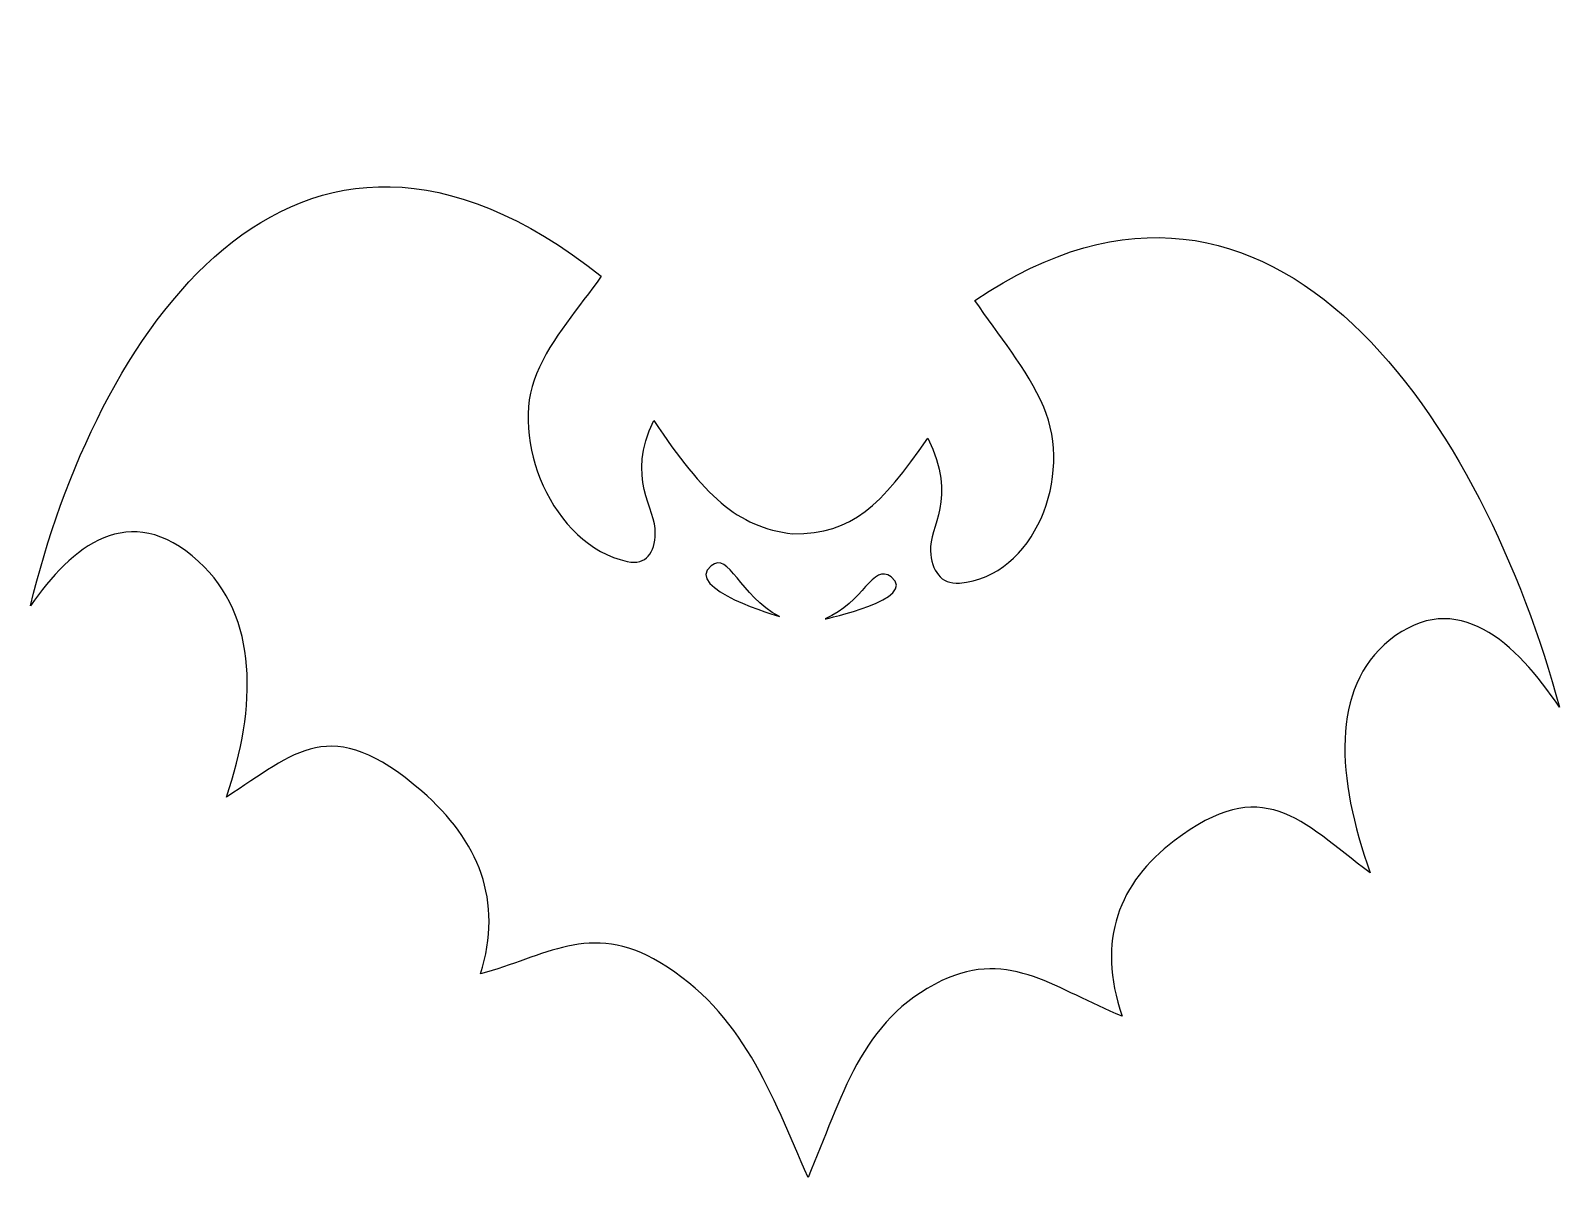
# Model space of a CAD drawing. Header units: centimetres. Extents: x -16.2 to 16.2, y -10.6 to 13.6.
import ezdxf

# ---------------------------------------------------------------- set-up
doc = ezdxf.new("R2010")
doc.units = ezdxf.units.CM
doc.header["$MEASUREMENT"] = 0
doc.layers.add('Layer 1', color=7, linetype='Continuous')

msp = doc.modelspace()

# ---------------------------------------------------------------- linework, layer by layer
at = {"layer": 'Layer 1'}
for points, knots in [([(3.10449, -6.47674), (4.54165, -5.78814), (5.55638, -6.69029), (6.91256, -7.22699), (6.91256, -7.22699), (6.36702, -5.61147), (6.84528, -4.40907), (8.01529, -3.52182), (8.01529, -3.52182), (9.89513, -2.09545), (10.67028, -3.07817), (12.15568, -4.19878), (12.15568, -4.19878), (11.44289, -2.19927), (11.32253, -0.2866), (12.56142, 0.71281), (12.56142, 0.71281), (13.9807, 1.85811), (15.25321, 0.65508), (16.157, -0.7003), (16.157, -0.7003), (14.59964, 5.10976), (10.18408, 12.22089), (3.80432, 7.89601), (3.80432, 7.89601), (4.29782, 7.16989), (4.90065, 6.45882), (5.25696, 5.64332), (5.25696, 5.64332), (5.88757, 4.19735), (5.06622, 2.05692), (3.4793, 1.92574), (3.4793, 1.92574), (3.07208, 1.89148), (2.89298, 2.19175), (2.862, 2.60418), (2.862, 2.60418), (2.82398, 3.10932), (3.4507, 3.69418), (2.80609, 4.98614), (2.80609, 4.98614), (1.79313, 3.53911), (1.23962, 2.97285), (-0.04932, 2.96462), (-0.04932, 2.96462), (-1.23899, 3.10887), (-1.91529, 3.77361), (-2.98448, 5.35915), (-2.98448, 5.35915), (-3.58313, 4.15127), (-2.93267, 3.48095), (-2.95209, 2.97941), (-2.95209, 2.97941), (-2.96775, 2.56931), (-3.13627, 2.29311), (-3.54542, 2.38172), (-3.54542, 2.38172), (-5.14176, 2.72531), (-6.04433, 4.98149), (-5.46643, 6.34616), (-5.46643, 6.34616), (-5.1393, 7.11663), (-4.56155, 7.7485), (-4.09433, 8.41023), (-4.09433, 8.41023), (-10.64993, 13.59982), (-14.81238, 7.06194), (-16.15699, 1.44552), (-16.15699, 1.44552), (-15.30125, 2.68319), (-14.07017, 3.71914), (-12.60483, 2.38087), (-12.60483, 2.38087), (-11.32578, 1.21332), (-11.37526, -0.68809), (-12.01526, -2.59692), (-12.01526, -2.59692), (-10.56775, -1.67278), (-9.82761, -0.79124), (-7.88911, -2.47259), (-7.88911, -2.47259), (-6.68364, -3.51833), (-6.15913, -4.78838), (-6.64681, -6.33498), (-6.64681, -6.33498), (-5.30725, -5.97726), (-4.32305, -5.20886), (-2.85687, -6.09217), (-2.85687, -6.09217), (-1.08768, -7.15741), (-0.5083, -8.85958), (0.27638, -10.63501), (0.27638, -10.63501), (0.99642, -8.96083), (1.37065, -7.30824), (3.10449, -6.47674), (3.10449, -6.47674), (3.10449, -6.47674), (3.10449, -6.47674), (3.10449, -6.47674)], [0, 0, 0, 0, 0.03846154, 0.03846154, 0.03846154, 0.03846154, 0.07692308, 0.07692308, 0.07692308, 0.07692308, 0.11538462, 0.11538462, 0.11538462, 0.11538462, 0.15384615, 0.15384615, 0.15384615, 0.15384615, 0.19230769, 0.19230769, 0.19230769, 0.19230769, 0.23076923, 0.23076923, 0.23076923, 0.23076923, 0.26923077, 0.26923077, 0.26923077, 0.26923077, 0.30769231, 0.30769231, 0.30769231, 0.30769231, 0.34615385, 0.34615385, 0.34615385, 0.34615385, 0.38461538, 0.38461538, 0.38461538, 0.38461538, 0.42307692, 0.42307692, 0.42307692, 0.42307692, 0.46153846, 0.46153846, 0.46153846, 0.46153846, 0.5, 0.5, 0.5, 0.5, 0.53846154, 0.53846154, 0.53846154, 0.53846154, 0.57692308, 0.57692308, 0.57692308, 0.57692308, 0.61538462, 0.61538462, 0.61538462, 0.61538462, 0.65384615, 0.65384615, 0.65384615, 0.65384615, 0.69230769, 0.69230769, 0.69230769, 0.69230769, 0.73076923, 0.73076923, 0.73076923, 0.73076923, 0.76923077, 0.76923077, 0.76923077, 0.76923077, 0.80769231, 0.80769231, 0.80769231, 0.80769231, 0.84615385, 0.84615385, 0.84615385, 0.84615385, 0.88461538, 0.88461538, 0.88461538, 0.88461538, 0.92307692, 0.92307692, 0.92307692, 0.92307692, 1, 1, 1, 1]), ([(-1.77382, 2.29047), (-1.39316, 2.59757), (-1.16851, 1.65423), (-0.32943, 1.21885), (-0.32943, 1.21885), (-0.32943, 1.21888), (-2.37194, 1.80673), (-1.77382, 2.29047)], [0, 0, 0, 0, 0.33333333, 0.33333333, 0.33333333, 0.33333333, 1, 1, 1, 1]), ([(2.02919, 2.05502), (2.63665, 1.58782), (0.63603, 1.16737), (0.63603, 1.16737), (0.63603, 1.16737), (1.45174, 1.51487), (1.64224, 2.35175), (2.02919, 2.05502), (2.02919, 2.05502), (2.02919, 2.05502), (2.02919, 2.05502), (2.02919, 2.05502)], [0, 0, 0, 0, 0.25, 0.25, 0.25, 0.25, 0.5, 0.5, 0.5, 0.5, 1, 1, 1, 1])]:
    msp.add_open_spline(points, degree=3, knots=knots, dxfattribs=at)

doc.saveas('drawing.dxf')
